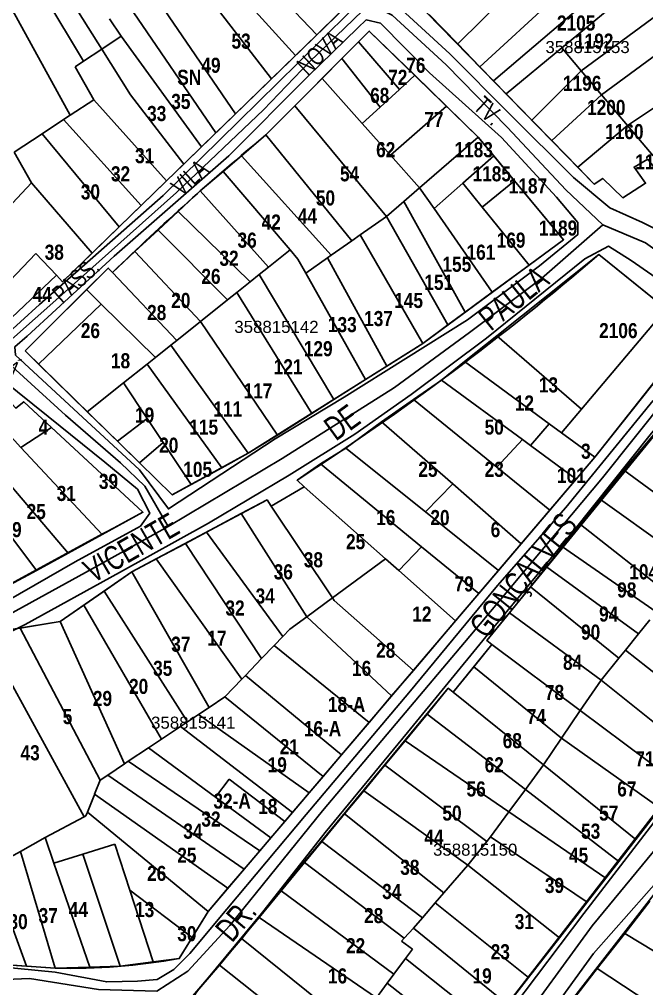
# Model space of a CAD drawing. Extents: x 199665 to 201826, y 4836581 to 4838476.
# Drawn here: x 201390.2 to 201494.3, y 4837050.1 to 4837210.8 of the extents above; entities that cross this region are included whole.
import ezdxf
from ezdxf.enums import TextEntityAlignment as Align

# ---------------------------------------------------------------- set-up
doc = ezdxf.new("R2010")
doc.units = 0
doc.header["$LTSCALE"] = 1.5
doc.header["$MEASUREMENT"] = 0
for name, color, linetype in [('CD-MALHA-LOTES', 40, 'CONTINUOUS'), ('CD_TXT_QUADRA', 7, 'CONTINUOUS'), ('RU-QUADRAS', 6, 'CONTINUOUS'), ('SV-EIXO-RUA-N-PAV', 6, 'CONTINUOUS'), ('SV-RUA-NAO-PAV-S-GUIA-C-GUIA', 7, 'CONTINUOUS'), ('SV-TXT-RUA-N-PAV-S-GUIA-C-GUIA', 7, 'CONTINUOUS'), ('Th_NmrPort', 1, 'CONTINUOUS')]:
    doc.layers.add(name, color=color, linetype=linetype)
doc.styles.add('3588-15-2D_TXT$0$ARIAL', font='ARIAL.TTF')
doc.styles.add('ARIAL', font='ARIAL.TTF')
doc.styles.add('MONOTXT', font='ARIAL.TTF', dxfattribs={"height": 0.2})
doc.styles.get("Standard").update_dxf_attribs({"font": 'swisscbo.ttf'})

msp = doc.modelspace()

# ---------------------------------------------------------------- linework, layer by layer
at = {"layer": 'CD-MALHA-LOTES', "linetype": 'Continuous'}
for p, q in [((201403.9, 4837205.88), (201382.04, 4837240.64)), ((201400.87, 4837203.86), (201379.99, 4837238.8)), ((201398.64, 4837194.9), (201376.4, 4837235.55)), ((201439.6, 4837208.26), (201421.44, 4837227.16)), ((201418.06, 4837224.73), (201436.03, 4837204.8)), ((201462.95, 4837206.73), (201481.21, 4837224.82)), ((201432.08, 4837200.96), (201417.72, 4837219.56)), ((201466.65, 4837202.93), (201484.68, 4837219.53)), ((201483.45, 4837202.26), (201504.79, 4837217.99)), ((201468.91, 4837200.61), (201486.89, 4837215.95)), ((201426.09, 4837195.14), (201412.06, 4837215.64)), ((201422.83, 4837191.98), (201408.37, 4837213.1)), ((201488.71, 4837213.06), (201480.21, 4837206.07)), ((201486.8, 4837198.31), (201507.73, 4837213.65)), ((201439.6, 4837208.26), (201443.31, 4837211.87)), ((201458.2, 4837211.59), (201462.95, 4837206.73)), ((201405.2, 4837210.9), (201407.13, 4837208.03)), ((201407.13, 4837208.03), (201403.9, 4837205.88)), ((201420.46, 4837189.67), (201407.13, 4837208.03)), ((201436.03, 4837204.8), (201439.6, 4837208.26)), ((201448.27, 4837208.87), (201446.49, 4837207.08)), ((201455.82, 4837201.54), (201448.27, 4837208.87)), ((201446.49, 4837207.08), (201443.72, 4837204.3)), ((201453.28, 4837199.2), (201446.49, 4837207.08)), ((201462.95, 4837206.73), (201466.65, 4837202.93)), ((201512.08, 4837207.2), (201491.12, 4837193.23)), ((201400.87, 4837203.86), (201403.9, 4837205.88)), ((201408.65, 4837198.32), (201403.9, 4837205.88)), ((201432.08, 4837200.96), (201436.03, 4837204.8)), ((201480.21, 4837206.07), (201470.99, 4837198.48)), ((201483.45, 4837202.26), (201480.21, 4837206.07)), ((201399.48, 4837202.93), (201400.87, 4837203.86)), ((201443.72, 4837204.3), (201440.45, 4837201.01)), ((201450.09, 4837196.27), (201443.72, 4837204.3)), ((201402.57, 4837197.49), (201399.48, 4837202.93)), ((201453.28, 4837199.2), (201455.82, 4837201.54)), ((201461.11, 4837196.39), (201455.82, 4837201.54)), ((201466.65, 4837202.93), (201468.91, 4837200.61)), ((201483.45, 4837202.26), (201475.24, 4837194.12)), ((201486.8, 4837198.31), (201483.45, 4837202.26)), ((201426.09, 4837195.14), (201432.08, 4837200.96)), ((201440.45, 4837201.01), (201435.95, 4837196.49)), ((201447.12, 4837193.54), (201440.45, 4837201.01)), ((201468.91, 4837200.61), (201470.99, 4837198.48)), ((201417.53, 4837186.82), (201408.65, 4837198.32)), ((201450.09, 4837196.27), (201453.28, 4837199.2)), ((201470.99, 4837198.48), (201475.24, 4837194.12)), ((201486.8, 4837198.31), (201478.57, 4837190.71)), ((201491.12, 4837193.23), (201486.8, 4837198.31)), ((201398.64, 4837194.9), (201402.57, 4837197.49)), ((201402.57, 4837197.49), (201414.65, 4837184.03)), ((201422.83, 4837191.98), (201426.09, 4837195.14)), ((201435.95, 4837196.49), (201431.14, 4837191.67)), ((201451.14, 4837178.14), (201435.95, 4837196.49)), ((201447.12, 4837193.54), (201450.09, 4837196.27)), ((201451.81, 4837188.29), (201461.11, 4837196.39)), ((201466.36, 4837191.28), (201461.11, 4837196.39)), ((201393.98, 4837191.84), (201397.55, 4837194.18)), ((201397.55, 4837194.18), (201398.64, 4837194.9)), ((201397.55, 4837194.18), (201410.43, 4837179.93)), ((201451.81, 4837188.29), (201447.12, 4837193.54)), ((201475.24, 4837194.12), (201478.57, 4837190.71)), ((201389.35, 4837188.8), (201393.98, 4837191.84)), ((201393.98, 4837191.84), (201406.81, 4837176.41)), ((201420.46, 4837189.67), (201422.83, 4837191.98)), ((201491.12, 4837193.23), (201482.87, 4837186.3)), ((201495.41, 4837188.17), (201491.12, 4837193.23)), ((201431.14, 4837191.67), (201427.09, 4837188.2)), ((201445.37, 4837174.09), (201431.14, 4837191.67)), ((201456.64, 4837182.89), (201466.36, 4837191.28)), ((201468.95, 4837188.17), (201466.36, 4837191.28)), ((201478.57, 4837190.71), (201482.87, 4837186.3)), ((201392.21, 4837183.71), (201389.35, 4837188.8)), ((201417.53, 4837186.82), (201420.46, 4837189.67)), ((201427.09, 4837188.2), (201424.04, 4837185.6)), ((201427.09, 4837188.2), (201441.98, 4837171.7)), ((201456.64, 4837182.89), (201451.81, 4837188.29)), ((201468.95, 4837188.17), (201463.82, 4837183.64)), ((201472.4, 4837184.03), (201468.95, 4837188.17)), ((201492.22, 4837186.31), (201494.48, 4837187.63)), ((201414.65, 4837184.03), (201417.53, 4837186.82)), ((201424.04, 4837185.6), (201420.25, 4837182.35)), ((201435.13, 4837172.58), (201424.04, 4837185.6)), ((201482.87, 4837186.3), (201485.62, 4837183.48)), ((201494.12, 4837183.63), (201492.22, 4837186.31)), ((201388.23, 4837179.42), (201392.21, 4837183.71)), ((201392.21, 4837183.71), (201402.3, 4837172.05)), ((201410.43, 4837179.93), (201414.65, 4837184.03)), ((201467.02, 4837179.67), (201472.4, 4837184.03)), ((201480.51, 4837174.27), (201472.4, 4837184.03)), ((201485.62, 4837183.48), (201487.02, 4837184.44)), ((201487.02, 4837184.44), (201490.37, 4837181.24)), ((201420.25, 4837182.35), (201416.56, 4837178.94)), ((201431.56, 4837169.73), (201420.25, 4837182.35)), ((201454.02, 4837180.63), (201456.64, 4837182.89)), ((201456.64, 4837182.89), (201459.05, 4837179.43)), ((201463.82, 4837183.64), (201459.05, 4837179.43)), ((201463.82, 4837183.64), (201467.02, 4837179.67)), ((201490.37, 4837181.24), (201494.12, 4837183.63)), ((201451.14, 4837178.14), (201454.02, 4837180.63)), ((201454.02, 4837180.63), (201464.19, 4837162.24)), ((201406.81, 4837176.41), (201410.43, 4837179.93)), ((201416.56, 4837178.94), (201413.23, 4837175.86)), ((201428.53, 4837167.31), (201416.56, 4837178.94)), ((201459.05, 4837179.43), (201468.68, 4837165.56)), ((201467.02, 4837179.67), (201474.79, 4837170.05)), ((201451.14, 4837178.14), (201446.76, 4837175.06)), ((201451.14, 4837178.14), (201461.32, 4837160.14)), ((201402.3, 4837172.05), (201406.81, 4837176.41)), ((201413.23, 4837175.86), (201409.41, 4837172.32)), ((201424.78, 4837164.32), (201413.23, 4837175.86)), ((201441.98, 4837171.7), (201445.37, 4837174.09)), ((201446.76, 4837175.06), (201445.37, 4837174.09)), ((201446.76, 4837175.06), (201457.15, 4837157.05)), ((201474.79, 4837170.05), (201480.51, 4837174.27)), ((201431.56, 4837169.73), (201435.13, 4837172.58)), ((201435.13, 4837172.58), (201436.42, 4837171.07)), ((201392.95, 4837172.01), (201383.17, 4837161.83)), ((201396.36, 4837168.39), (201392.95, 4837172.01)), ((201397.38, 4837167.3), (201402.3, 4837172.05)), ((201409.41, 4837172.32), (201405.66, 4837168.85)), ((201420.28, 4837160.72), (201409.41, 4837172.32)), ((201436.42, 4837171.07), (201437.74, 4837168.72)), ((201437.74, 4837168.72), (201441.34, 4837171.25)), ((201441.34, 4837171.25), (201441.98, 4837171.7)), ((201451.17, 4837153.29), (201441.34, 4837171.25)), ((201486.37, 4837171.81), (201469.46, 4837158.34)), ((201497.56, 4837162.79), (201486.37, 4837171.81)), ((201404.96, 4837169.58), (201401.37, 4837166)), ((201405.66, 4837168.85), (201404.96, 4837169.58)), ((201431.56, 4837169.73), (201429.99, 4837168.48)), ((201468.68, 4837165.56), (201474.79, 4837170.05)), ((201386.75, 4837159.35), (201396.36, 4837168.39)), ((201396.36, 4837168.39), (201397.38, 4837167.3)), ((201405.66, 4837168.85), (201416.34, 4837157.57)), ((201429.99, 4837168.48), (201428.53, 4837167.31)), ((201429.99, 4837168.48), (201442.41, 4837147.78)), ((201437.74, 4837168.72), (201447.65, 4837151.08)), ((201401.37, 4837166), (201391.16, 4837155.83)), ((201403.82, 4837163.58), (201401.37, 4837166)), ((201428.53, 4837167.31), (201426.31, 4837165.54)), ((201426.31, 4837165.54), (201424.78, 4837164.32)), ((201426.31, 4837165.54), (201438.75, 4837145.48)), ((201464.19, 4837162.24), (201468.68, 4837165.56)), ((201403.82, 4837163.58), (201393.4, 4837153.64)), ((201412.8, 4837154.74), (201403.82, 4837163.58)), ((201420.28, 4837160.72), (201424.78, 4837164.32)), ((201483.51, 4837146.2), (201497.56, 4837162.79)), ((201461.32, 4837160.14), (201464.19, 4837162.24)), ((201416.34, 4837157.57), (201420.28, 4837160.72)), ((201433.03, 4837141.88), (201420.28, 4837160.72)), ((201457.15, 4837157.05), (201461.32, 4837160.14)), ((201469.46, 4837158.34), (201464.08, 4837154.05)), ((201469.46, 4837158.34), (201483.51, 4837146.2)), ((201485.72, 4837138.2), (201502.2, 4837159.04)), ((201412.8, 4837154.74), (201415.37, 4837156.8)), ((201415.37, 4837156.8), (201416.34, 4837157.57)), ((201415.37, 4837156.8), (201428.2, 4837138.86)), ((201451.17, 4837153.29), (201457.15, 4837157.05)), ((201391.16, 4837155.83), (201393.4, 4837153.64)), ((201411.42, 4837153.64), (201412.8, 4837154.74)), ((201393.4, 4837153.64), (201401.5, 4837145.72)), ((201411.42, 4837153.64), (201407.51, 4837150.52)), ((201411.42, 4837153.64), (201423.83, 4837136.47)), ((201447.65, 4837151.08), (201451.17, 4837153.29)), ((201464.08, 4837154.05), (201460.25, 4837151)), ((201464.08, 4837154.05), (201478.15, 4837143.74)), ((201407.51, 4837150.52), (201401.5, 4837145.72)), ((201407.51, 4837150.52), (201411.43, 4837144.63)), ((201442.41, 4837147.78), (201447.65, 4837151.08)), ((201460.25, 4837151), (201455.64, 4837147.8)), ((201460.25, 4837151), (201473.72, 4837141.12)), ((201390.95, 4837147.39), (201389.65, 4837146.33)), ((201395.57, 4837143.11), (201390.95, 4837147.39)), ((201438.75, 4837145.48), (201442.41, 4837147.78)), ((201455.64, 4837147.8), (201450.29, 4837144.1)), ((201455.64, 4837147.8), (201469.45, 4837136.55)), ((201401.5, 4837145.72), (201406.48, 4837140.86)), ((201433.03, 4837141.88), (201438.75, 4837145.48)), ((201483.51, 4837146.2), (201480.17, 4837142.26)), ((201386.69, 4837143.9), (201390.47, 4837139.83)), ((201411.43, 4837144.63), (201406.48, 4837140.86)), ((201411.43, 4837144.63), (201414.09, 4837140.62)), ((201450.29, 4837144.1), (201444.39, 4837139.72)), ((201450.29, 4837144.1), (201462.12, 4837133.77)), ((201475.01, 4837140.17), (201478.15, 4837143.74)), ((201478.15, 4837143.74), (201480.17, 4837142.26)), ((201390.47, 4837139.83), (201395.57, 4837143.11)), ((201410.72, 4837129.07), (201395.57, 4837143.11)), ((201428.2, 4837138.86), (201433.03, 4837141.88)), ((201480.17, 4837142.26), (201485.72, 4837138.2)), ((201496.36, 4837143.03), (201490.54, 4837136.04)), ((201382.69, 4837140.62), (201398.33, 4837122.31)), ((201406.48, 4837140.86), (201410.17, 4837137.26)), ((201410.17, 4837137.26), (201414.09, 4837140.62)), ((201414.09, 4837140.62), (201418.71, 4837133.67)), ((201473.72, 4837141.12), (201469.45, 4837136.55)), ((201473.72, 4837141.12), (201475.01, 4837140.17)), ((201403.94, 4837125.37), (201390.47, 4837139.83)), ((201423.83, 4837136.47), (201428.2, 4837138.86)), ((201444.39, 4837139.72), (201440.18, 4837137.09)), ((201457.59, 4837129.15), (201444.39, 4837139.72)), ((201475.01, 4837140.17), (201482.63, 4837134.58)), ((201393.04, 4837119.43), (201379.24, 4837137.79)), ((201410.17, 4837137.26), (201415.59, 4837131.96)), ((201440.18, 4837137.09), (201436.29, 4837134.39)), ((201440.18, 4837137.09), (201456.96, 4837123.37)), ((201482.63, 4837134.58), (201485.72, 4837138.2)), ((201418.71, 4837133.67), (201423.83, 4837136.47)), ((201469.45, 4837136.55), (201478.22, 4837129.4)), ((201490.54, 4837136.04), (201486.63, 4837131.18)), ((201490.54, 4837136.04), (201495.48, 4837132.41)), ((201436.29, 4837134.39), (201437.5, 4837133.32)), ((201478.22, 4837129.4), (201482.63, 4837134.58)), ((201415.59, 4837131.96), (201418.71, 4837133.67)), ((201437.5, 4837133.32), (201432, 4837130.11)), ((201437.5, 4837133.32), (201450.97, 4837121.37)), ((201462.12, 4837133.77), (201457.59, 4837129.15)), ((201462.12, 4837133.77), (201473.49, 4837123.85)), ((201431.33, 4837131.12), (201427.05, 4837128.85)), ((201432, 4837130.11), (201431.33, 4837131.12)), ((201486.63, 4837131.18), (201483.32, 4837127.06)), ((201504.21, 4837118.67), (201486.63, 4837131.18)), ((201403.94, 4837125.37), (201410.72, 4837129.07)), ((201432, 4837130.11), (201442.18, 4837114.89)), ((201457.59, 4837129.15), (201469.73, 4837119.42)), ((201473.49, 4837123.85), (201478.22, 4837129.4)), ((201427.05, 4837128.85), (201421.27, 4837125.78)), ((201427.05, 4837128.85), (201437.92, 4837111.76)), ((201483.32, 4837127.06), (201480.35, 4837123.35)), ((201483.32, 4837127.06), (201498.16, 4837115.37)), ((201398.33, 4837122.31), (201403.94, 4837125.37)), ((201421.27, 4837125.78), (201417.77, 4837123.92)), ((201433.92, 4837108.46), (201421.27, 4837125.78)), ((201417.77, 4837123.92), (201412.93, 4837121.35)), ((201430.42, 4837104.82), (201417.77, 4837123.92)), ((201453.2, 4837119.4), (201456.96, 4837123.37)), ((201456.96, 4837123.37), (201466.46, 4837115.6)), ((201469.73, 4837119.42), (201473.49, 4837123.85)), ((201480.35, 4837123.35), (201477.67, 4837120.01)), ((201495.9, 4837112.57), (201480.35, 4837123.35)), ((201393.04, 4837119.43), (201398.33, 4837122.31)), ((201412.93, 4837121.35), (201408.89, 4837119.21)), ((201412.93, 4837121.35), (201427.13, 4837101.39)), ((201450.97, 4837121.37), (201442.18, 4837114.89)), ((201450.97, 4837121.37), (201453.2, 4837119.4)), ((201387.94, 4837116.65), (201393.04, 4837119.43)), ((201453.2, 4837119.4), (201462.6, 4837111.06)), ((201466.46, 4837115.6), (201469.73, 4837119.42)), ((201477.67, 4837120.01), (201475.02, 4837116.7)), ((201477.67, 4837120.01), (201492.95, 4837108.91)), ((201408.89, 4837119.21), (201404.28, 4837116.02)), ((201408.89, 4837119.21), (201421.72, 4837096.73)), ((201475.02, 4837116.7), (201471.57, 4837112.41)), ((201475.02, 4837116.7), (201489.68, 4837104.86)), ((201404.28, 4837116.02), (201400.91, 4837113.69)), ((201418.13, 4837094.34), (201404.28, 4837116.02)), ((201437.92, 4837111.76), (201442.18, 4837114.89)), ((201442.18, 4837114.89), (201442.47, 4837114.45)), ((201462.6, 4837111.06), (201466.46, 4837115.6)), ((201400.91, 4837113.69), (201396.98, 4837110.97)), ((201413.82, 4837091.47), (201400.91, 4837113.69)), ((201442.47, 4837114.45), (201455.6, 4837102.84)), ((201435.1, 4837109.68), (201437.92, 4837111.76)), ((201437.92, 4837111.76), (201451.99, 4837098.62)), ((201471.57, 4837112.41), (201467.8, 4837107.8)), ((201471.57, 4837112.41), (201486.76, 4837101.25)), ((201390.38, 4837109.88), (201389.19, 4837109.68)), ((201396.98, 4837110.97), (201390.38, 4837109.88)), ((201403.64, 4837084.68), (201390.38, 4837109.88)), ((201396.98, 4837110.97), (201407.68, 4837087.37)), ((201455.6, 4837102.84), (201462.6, 4837111.06)), ((201492.95, 4837108.91), (201494.81, 4837111.23)), ((201433.92, 4837108.46), (201432.5, 4837106.98)), ((201433.92, 4837108.46), (201435.1, 4837109.68)), ((201490.77, 4837106.22), (201492.95, 4837108.91)), ((201385.06, 4837107.65), (201400.95, 4837078.56)), ((201432.5, 4837106.98), (201430.42, 4837104.82)), ((201432.5, 4837106.98), (201448.26, 4837094.23)), ((201468.62, 4837107.13), (201465.61, 4837103.47)), ((201467.8, 4837107.8), (201468.62, 4837107.13)), ((201468.62, 4837107.13), (201483.27, 4837096.23)), ((201489.68, 4837104.86), (201490.77, 4837106.22)), ((201506.91, 4837093.49), (201490.77, 4837106.22)), ((201430.42, 4837104.82), (201427.74, 4837102.02)), ((201465.61, 4837103.47), (201462.18, 4837099.25)), ((201465.61, 4837103.47), (201480.18, 4837091.6)), ((201486.76, 4837101.25), (201489.68, 4837104.86)), ((201427.74, 4837102.02), (201427.13, 4837101.39)), ((201427.74, 4837102.02), (201443.69, 4837088.88)), ((201451.99, 4837098.62), (201455.6, 4837102.84)), ((201424.33, 4837098.47), (201427.13, 4837101.39)), ((201483.27, 4837096.23), (201486.76, 4837101.25)), ((201502.92, 4837088.31), (201486.76, 4837101.25)), ((201448.26, 4837094.23), (201451.99, 4837098.62)), ((201461.39, 4837099.9), (201457.86, 4837095.61)), ((201462.18, 4837099.25), (201461.39, 4837099.9)), ((201462.18, 4837099.25), (201477.18, 4837087.17)), ((201421.72, 4837096.73), (201424.33, 4837098.47)), ((201440.62, 4837085.27), (201424.33, 4837098.47)), ((201418.13, 4837094.34), (201419.93, 4837095.54)), ((201421.72, 4837096.73), (201419.93, 4837095.54)), ((201419.93, 4837095.54), (201438.3, 4837082.55)), ((201457.86, 4837095.61), (201454.23, 4837091.18)), ((201457.86, 4837095.61), (201474.18, 4837083.09)), ((201483.27, 4837096.23), (201480.18, 4837091.6)), ((201483.27, 4837096.23), (201499.6, 4837083.99)), ((201416.96, 4837093.56), (201418.13, 4837094.34)), ((201443.69, 4837088.88), (201448.26, 4837094.23)), ((201413.82, 4837091.47), (201416.96, 4837093.56)), ((201435.52, 4837079.29), (201416.96, 4837093.56)), ((201411.63, 4837090.01), (201413.82, 4837091.47)), ((201454.23, 4837091.18), (201450.88, 4837087.16)), ((201471.45, 4837079.39), (201454.23, 4837091.18)), ((201477.18, 4837087.17), (201480.18, 4837091.6)), ((201480.18, 4837091.6), (201496.54, 4837080.02)), ((201411.63, 4837090.01), (201408.3, 4837087.78)), ((201411.63, 4837090.01), (201422.76, 4837081.83)), ((201440.62, 4837085.27), (201443.69, 4837088.88)), ((201407.68, 4837087.37), (201404.89, 4837085.51)), ((201407.68, 4837087.37), (201408.3, 4837087.78)), ((201408.3, 4837087.78), (201430.13, 4837072.96)), ((201450.88, 4837087.16), (201447.4, 4837082.9)), ((201450.88, 4837087.16), (201467.76, 4837074.46)), ((201474.18, 4837083.09), (201477.18, 4837087.17)), ((201477.18, 4837087.17), (201492.5, 4837074.83)), ((201403.64, 4837084.68), (201402.71, 4837082.34)), ((201404.89, 4837085.51), (201403.64, 4837084.68)), ((201404.89, 4837085.51), (201427.5, 4837069.87)), ((201422.76, 4837081.83), (201425.04, 4837084.84)), ((201425.04, 4837084.84), (201434.25, 4837077.79)), ((201438.3, 4837082.55), (201440.62, 4837085.27)), ((201435.52, 4837079.29), (201438.3, 4837082.55)), ((201447.4, 4837082.9), (201444.19, 4837079.09)), ((201447.4, 4837082.9), (201464.64, 4837070.58)), ((201471.45, 4837079.39), (201474.18, 4837083.09)), ((201489.68, 4837071.19), (201474.18, 4837083.09)), ((201401.53, 4837079.36), (201402.62, 4837082.11)), ((201402.62, 4837082.11), (201402.71, 4837082.34)), ((201402.71, 4837082.34), (201424.84, 4837066.75)), ((201431.94, 4837075.09), (201422.76, 4837081.83)), ((201401.53, 4837079.36), (201401.28, 4837078.74)), ((201401.53, 4837079.36), (201421.54, 4837062.88)), ((201434.25, 4837077.79), (201435.52, 4837079.29)), ((201471.45, 4837079.39), (201468.4, 4837075.25)), ((201471.45, 4837079.39), (201487.53, 4837068.39)), ((201492.5, 4837074.83), (201496.54, 4837080.02)), ((201400.95, 4837078.56), (201394.5, 4837075.14)), ((201400.95, 4837078.56), (201401.28, 4837078.74)), ((201434.25, 4837077.79), (201431.94, 4837075.09)), ((201444.19, 4837079.09), (201440.41, 4837074.51)), ((201444.19, 4837079.09), (201460.67, 4837065.99)), ((201394.5, 4837075.14), (201390.41, 4837072.84)), ((201394.5, 4837075.14), (201395.97, 4837070.89)), ((201430.13, 4837072.96), (201431.94, 4837075.09)), ((201440.41, 4837074.51), (201437.52, 4837071.02)), ((201457.11, 4837061.85), (201440.41, 4837074.51)), ((201464.64, 4837070.58), (201467.76, 4837074.46)), ((201467.76, 4837074.46), (201468.4, 4837075.25)), ((201484.41, 4837064.4), (201468.4, 4837075.25)), ((201489.68, 4837071.19), (201492.5, 4837074.83)), ((201390.41, 4837072.84), (201388.2, 4837071.6)), ((201390.41, 4837072.84), (201396.14, 4837053.48)), ((201400.74, 4837072.37), (201406.05, 4837074.02)), ((201406.05, 4837074.02), (201408.55, 4837066.39)), ((201427.5, 4837069.87), (201430.13, 4837072.96)), ((201395.97, 4837070.89), (201400.74, 4837072.37)), ((201400.74, 4837072.37), (201406.97, 4837053.79)), ((201487.53, 4837068.39), (201489.68, 4837071.19)), ((201385.52, 4837069.91), (201391.39, 4837053.8)), ((201395.97, 4837070.89), (201401.93, 4837053.64)), ((201424.84, 4837066.75), (201427.5, 4837069.87)), ((201437.52, 4837071.02), (201433.65, 4837066.31)), ((201437.52, 4837071.02), (201454.08, 4837058.46)), ((201460.67, 4837065.99), (201464.64, 4837070.58)), ((201464.64, 4837070.58), (201479.83, 4837058.52)), ((201484.41, 4837064.4), (201487.53, 4837068.39)), ((201412.43, 4837054.51), (201408.55, 4837066.39)), ((201408.55, 4837066.39), (201418.9, 4837058.59)), ((201421.54, 4837062.88), (201424.84, 4837066.75)), ((201433.65, 4837066.31), (201430.02, 4837061.9)), ((201433.65, 4837066.31), (201452.38, 4837052.47)), ((201460.67, 4837065.99), (201459.21, 4837064.3)), ((201459.21, 4837064.3), (201457.11, 4837061.85)), ((201459.21, 4837064.3), (201474.72, 4837051.94)), ((201479.83, 4837058.52), (201484.41, 4837064.4)), ((201494.81, 4837064.57), (201490.69, 4837059.23)), ((201418.9, 4837058.59), (201421.54, 4837062.88)), ((201430.02, 4837061.9), (201427.06, 4837058.38)), ((201430.02, 4837061.9), (201449.48, 4837048.54)), ((201457.11, 4837061.85), (201455.61, 4837060.1)), ((201455.61, 4837060.1), (201454.08, 4837058.46)), ((201455.61, 4837060.1), (201471.24, 4837047.46)), ((201416.74, 4837055.08), (201418.9, 4837058.59)), ((201427.06, 4837058.38), (201423.45, 4837054)), ((201427.06, 4837058.38), (201445.68, 4837043.46)), ((201454.08, 4837058.46), (201453.62, 4837057.96)), ((201474.72, 4837051.94), (201479.83, 4837058.52)), ((201490.69, 4837059.23), (201486.1, 4837053.4)), ((201490.69, 4837059.23), (201514.27, 4837044.87)), ((201453.62, 4837057.96), (201455.48, 4837056.65)), ((201455.48, 4837056.65), (201454.3, 4837055.08)), ((201385.09, 4837054.27), (201391.39, 4837053.8)), ((201391.39, 4837053.8), (201396.14, 4837053.48)), ((201396.14, 4837053.48), (201401.93, 4837053.64)), ((201401.93, 4837053.64), (201406.97, 4837053.79)), ((201406.97, 4837053.79), (201412.43, 4837054.51)), ((201412.43, 4837054.51), (201416.74, 4837055.08)), ((201423.45, 4837054), (201420, 4837050)), ((201442.23, 4837039.1), (201423.45, 4837054)), ((201452.38, 4837052.47), (201454.3, 4837055.08)), ((201454.3, 4837055.08), (201468.45, 4837043.87)), ((201451.26, 4837050.98), (201452.38, 4837052.47)), ((201471.24, 4837047.46), (201474.72, 4837051.94)), ((201486.1, 4837053.4), (201482.36, 4837048.54)), ((201486.1, 4837053.4), (201507.53, 4837039.43)), ((201449.48, 4837048.54), (201451.26, 4837050.98)), ((201451.26, 4837050.98), (201465.4, 4837039.94))]:
    msp.add_line(p, q, dxfattribs=at)
at = {"layer": 'RU-QUADRAS', "color": 6, "linetype": 'Continuous'}
for points in [[(201346.15, 4837189.87), (201349.63, 4837204.67), (201362.62, 4837222.49), (201383.98, 4837242.4), (201394.17, 4837250.06), (201418.63, 4837281.73), (201428.02, 4837292.7), (201478.93, 4837252.91), (201462.37, 4837233.24), (201463.68, 4837231.66), (201397.38, 4837167.3), (201396.36, 4837168.39), (201386.75, 4837159.35, -0.034121)], [(201450.82, 4837219.16), (201463.68, 4837231.66), (201462.37, 4837233.24), (201478.93, 4837252.91, -0.024695), (201496.81, 4837229.85, -0.025898), (201522.94, 4837189.14), (201525.99, 4837185.31), (201515.95, 4837178.91), (201517.99, 4837175.98), (201508.51, 4837169.46), (201494.48, 4837187.63), (201492.22, 4837186.31), (201494.12, 4837183.63), (201490.37, 4837181.24), (201487.02, 4837184.44), (201485.62, 4837183.48)], [(201391.16, 4837155.83), (201404.96, 4837169.58), (201405.66, 4837168.85, -0.019375), (201431.14, 4837191.67), (201448.27, 4837208.87), (201466.36, 4837191.28), (201480.51, 4837174.27), (201457.15, 4837157.05), (201428.2, 4837138.86), (201415.59, 4837131.96)], [(201288.87, 4837150.33), (201311.99, 4837165.46, 0.045461), (201335.69, 4837178.05), (201343.42, 4837185.3, -0.05606), (201389.65, 4837146.33), (201390.95, 4837147.39), (201410.72, 4837129.07, 0.011708), (201333.5, 4837085.59)], [(201335.28, 4837082.66), (201351.22, 4837091.71), (201374.45, 4837101.14), (201373.96, 4837102.2), (201389.19, 4837109.68), (201396.98, 4837110.97), (201408.89, 4837119.21), (201431.33, 4837131.12), (201432, 4837130.11), (201437.5, 4837133.32), (201436.29, 4837134.39, 0.03329), (201486.37, 4837171.81), (201502.2, 4837159.04), (201485.72, 4837138.2), (201421.54, 4837062.88), (201416.74, 4837055.08, -0.051376), (201396.14, 4837053.48), (201385.09, 4837054.27), (201384.26, 4837056.85), (201355.8, 4837050.5), (201354.71, 4837055.9), (201353.06, 4837055.53), (201352, 4837060.67), (201350.1, 4837060.08)]]:
    msp.add_lwpolyline(points, format="xyb", close=True, dxfattribs=at)
msp.add_lwpolyline([(201386.4, 4837048.87), (201412.23, 4837048.48), (201410.23, 4837033.74), (201407.54, 4837033.69), (201408.09, 4837027.88), (201406.03, 4837020.64), (201406.79, 4837021.27), (201408.3, 4837018.84, -0.054535), (201413.4, 4837038.35, -0.05385), (201420, 4837050), (201461.39, 4837099.9), (201462.18, 4837099.25), (201468.62, 4837107.13), (201467.8, 4837107.8), (201506.71, 4837155.47), (201535.81, 4837131.01), (201457.14, 4837029.31), (201430.59, 4836993.81), (201426.82, 4836989.91), (201409.21, 4836974.93), (201398.12, 4836991.9, 0.06888), (201390.84, 4836999.32), (201382.75, 4837010.06)], format="xyb", dxfattribs=at)
msp.add_lwpolyline([(201479.91, 4837045.61), (201541.65, 4837125.06), (201560.86, 4837108.41), (201548.41, 4837083.7), (201534.86, 4837060.8), (201532.63, 4837055.97), (201527.17, 4837047.84)], dxfattribs=at)
at = {"layer": 'SV-EIXO-RUA-N-PAV'}
for points in [[(201386.44, 4837155.55), (201395.76, 4837163.81), (201416.32, 4837182.08), (201430.73, 4837195.79), (201438.38, 4837203.79), (201447.16, 4837212.22), (201449.27, 4837212.93), (201452.08, 4837211.52), (201461.05, 4837203.26), (201471.24, 4837192.89), (201480.91, 4837182.52), (201487.06, 4837176.72), (201494.09, 4837173.74), (201500.77, 4837168.99), (201505.59, 4837164.44), (201508.41, 4837161.67), (201517.99, 4837154.32), (201529.5, 4837145.88), (201537.94, 4837139.38), (201543.22, 4837135.04)], [(201341.27, 4837188.41), (201348.13, 4837184.37), (201358.15, 4837177.16), (201372.21, 4837166.27), (201386.44, 4837155.55), (201397.87, 4837145.18), (201407, 4837137.27), (201411.05, 4837133.4), (201414.91, 4837126.72)], [(201487.06, 4837176.72), (201476.86, 4837167.85), (201464.91, 4837158.89), (201452.44, 4837149.75), (201433.81, 4837137.97), (201414.91, 4837126.72), (201401.2, 4837119.08), (201382.93, 4837109.06), (201369.57, 4837102.91), (201353.93, 4837094.82), (201343.91, 4837089.9), (201334.6, 4837084.63), (201330.01, 4837082.19)], [(201508.41, 4837161.67), (201487, 4837134.79), (201464.97, 4837108.53), (201440.51, 4837079.55), (201425.12, 4837060.53), (201418.18, 4837052.98), (201413.04, 4837049.66), (201403.38, 4837049.97), (201391.91, 4837051.78), (201377.42, 4837051.17), (201363.23, 4837048.46), (201355.01, 4837044.93)], [(201405.18, 4836965.75), (201409.58, 4836969.4), (201419.47, 4836978.49), (201431.01, 4836989.75), (201445.84, 4837007.6), (201458.2, 4837025.18), (201472.07, 4837042.35), (201485.26, 4837060.48), (201500.92, 4837079.44), (201512.73, 4837095.1), (201524.82, 4837108.97), (201536.99, 4837125.38), (201539.52, 4837129.3), (201543.22, 4837135.04), (201545.03, 4837137.75)]]:
    msp.add_lwpolyline(points, dxfattribs=at)
at = {"layer": 'SV-RUA-NAO-PAV-S-GUIA-C-GUIA'}
for points in [[(201506.62, 4837219.33), (201511.92, 4837209.51), (201519.37, 4837196.56), (201524.55, 4837189.19), (201528.35, 4837182.79), (201527.68, 4837181.7), (201508.48, 4837168.55), (201504.16, 4837171.06), (201499.56, 4837174.17), (201493.61, 4837177.11), (201488.2, 4837179.54), (201482.18, 4837184.57), (201471.54, 4837195.12), (201461.65, 4837205.11), (201451.59, 4837214.4)], [(201449.22, 4837216.18), (201436.42, 4837203.54), (201426.62, 4837193.94), (201414.08, 4837181.59), (201393.59, 4837163.51), (201387.25, 4837157.76)], [(201498.59, 4837166.05), (201491.76, 4837170.84), (201488, 4837173.2), (201484.07, 4837171.11), (201467.71, 4837157.96), (201455.21, 4837148.61), (201445.86, 4837142.05), (201435, 4837135.22), (201421.63, 4837127.28), (201406.85, 4837119.1), (201391.16, 4837110.49), (201380.88, 4837105.4)], [(201468.18, 4837041.76), (201483.86, 4837062.56), (201497.69, 4837080.49), (201519.55, 4837106.59), (201535.48, 4837127.73), (201539.06, 4837132.67), (201530.87, 4837139.64), (201516.29, 4837150.65), (201507.34, 4837156.97), (201506.74, 4837156.48), (201494.86, 4837141.92), (201482.25, 4837126.13), (201467.62, 4837108.4), (201454.63, 4837092.57), (201440.97, 4837075.98), (201427.19, 4837058.45), (201418.99, 4837048.89)], [(201382.51, 4837154.98), (201395, 4837144.96), (201404.43, 4837137.37), (201409.81, 4837132.9), (201411.85, 4837128.92), (201410.32, 4837126.79), (201399.47, 4837120.86), (201383.53, 4837111.76)], [(201386.52, 4837053.76), (201396.16, 4837052.82), (201404.73, 4837051.2), (201409.83, 4837051.32), (201413.09, 4837051.62), (201415.86, 4837053.28), (201418.5, 4837055.89), (201424.62, 4837063.24), (201437.82, 4837078.98), (201454.83, 4837099.16), (201469.56, 4837116.92), (201480.92, 4837129.89), (201495.4, 4837147.61)], [(201529.18, 4837044.95), (201539.92, 4837066.52), (201551.59, 4837086.93), (201558.93, 4837101.85), (201562.69, 4837109.09), (201558.79, 4837112.15), (201545.05, 4837122.29), (201541.05, 4837125.55), (201540.85, 4837125.35), (201537.69, 4837121.68), (201530.02, 4837111.13), (201512.78, 4837089.55), (201500.12, 4837072.51), (201485.46, 4837055.94), (201474.01, 4837040.12)]]:
    msp.add_lwpolyline(points, dxfattribs=at)
msp.add_lwpolyline([(201450.13, 4837210.18), (201458.25, 4837201.96), (201470.23, 4837191.24), (201479.33, 4837181.32), (201482.86, 4837177.12), (201482.88, 4837175.12), (201476.55, 4837169.92), (201464.56, 4837160.96), (201444.1, 4837148.17), (201432.65, 4837141.25), (201414.96, 4837129.62), (201410.16, 4837136.09), (201399.96, 4837145.53), (201389.61, 4837155.13), (201389.48, 4837156.53), (201391.51, 4837158.3), (201405.97, 4837171.57), (201424.98, 4837188.17), (201438.09, 4837201.36), (201446.37, 4837209.43), (201447.79, 4837210.71)], close=True, dxfattribs=at)

# ---------------------------------------------------------------- texts
at = {"layer": 'CD_TXT_QUADRA', "color": 7, "linetype": 'Continuous', "style": 'MONOTXT'}
for s, p in [('358815153', (201477.51, 4837205.22)), ('358815142', (201425.89, 4837158.82)), ('358815141', (201412.08, 4837093.19)), ('358815150', (201458.86, 4837072.13))]:
    msp.add_text(s, height=2, dxfattribs=at).set_placement(p)
at = {"layer": 'SV-TXT-RUA-N-PAV-S-GUIA-C-GUIA', "width": 0.7}
for s, height, rotation, style, p in [('NOVA', 3, 43, 'ARIAL', (201438.02, 4837201.38)), ('TV.', 3, 317, 'ARIAL', (201465.36, 4837196.1)), ('PASS.                      VILA', 3, 42, 'ARIAL', (201397.38, 4837163.54)), ('PASS.                        MARABÁ', 3, 322.161, '3588-15-2D_TXT$0$ARIAL', (201356.79, 4837175.89)), ('PAULA', 4, 39, 'ARIAL', (201468.45, 4837159.01)), ('DE', 4, 36, 'ARIAL', (201442.73, 4837140.78)), ('VICENTE', 4, 30, 'ARIAL', (201402.44, 4837117.24)), ('GONÇALVES', 4, 51, 'ARIAL', (201467.74, 4837107.92)), ('DR.', 4, 50, 'ARIAL', (201425.51, 4837057.56))]:
    msp.add_text(s, height=height, rotation=rotation, dxfattribs=dict(at, style=style)).set_placement(p)
at = {"layer": 'Th_NmrPort', "color": 1}
for s, p in [('2105', (201479.42, 4837210.2)), ('53', (201425.42, 4837207.2)), ('1192', (201482.42, 4837207.2)), ('49', (201420.42, 4837203.2)), ('76', (201454.42, 4837203.2)), ('SN', (201416.42, 4837201.2)), ('72', (201451.42, 4837201.2)), ('1196', (201480.42, 4837200.2)), ('35', (201415.42, 4837197.2)), ('68', (201448.42, 4837198.2)), ('1200', (201484.42, 4837196.2)), ('33', (201411.42, 4837195.2)), ('77', (201457.42, 4837194.2)), ('1160', (201487.42, 4837192.2)), ('62', (201449.42, 4837189.2)), ('1183', (201462.42, 4837189.2)), ('31', (201409.42, 4837188.2)), ('1164', (201492.42, 4837187.2)), ('32', (201405.42, 4837185.2)), ('54', (201443.42, 4837185.2)), ('1185', (201465.42, 4837185.2)), ('1187', (201471.42, 4837183.2)), ('30', (201400.42, 4837182.2)), ('50', (201439.42, 4837181.2)), ('44', (201436.42, 4837178.2)), ('42', (201430.42, 4837177.2)), ('1189', (201476.42, 4837176.2)), ('36', (201426.42, 4837174.2)), ('169', (201469.42, 4837174.2)), ('38', (201394.42, 4837172.2)), ('32', (201423.42, 4837171.2)), ('161', (201464.42, 4837172.2)), ('155', (201460.42, 4837170.2)), ('26', (201420.42, 4837168.2)), ('151', (201457.42, 4837167.2)), ('44', (201392.42, 4837165.2)), ('20', (201415.42, 4837164.2)), ('145', (201452.42, 4837164.2)), ('28', (201411.42, 4837162.2)), ('133', (201441.42, 4837160.2)), ('137', (201447.42, 4837161.2)), ('26', (201400.42, 4837159.2)), ('2106', (201486.42, 4837159.2)), ('129', (201437.42, 4837156.2)), ('18', (201405.42, 4837154.2)), ('121', (201432.42, 4837153.2)), ('117', (201427.42, 4837149.2)), ('13', (201476.42, 4837150.2)), ('12', (201472.42, 4837147.2)), ('111', (201422.42, 4837146.2)), ('19', (201409.42, 4837145.2)), ('4', (201393.42, 4837143.2)), ('115', (201418.42, 4837143.2)), ('50', (201467.42, 4837143.2)), ('20', (201413.42, 4837140.2)), ('3', (201483.42, 4837139.2)), ('105', (201417.42, 4837136.2)), ('25', (201456.42, 4837136.2)), ('23', (201467.42, 4837136.2)), ('39', (201403.42, 4837134.2)), ('101', (201479.42, 4837135.2)), ('31', (201396.42, 4837132.2)), ('25', (201391.42, 4837129.2)), ('16', (201449.42, 4837128.2)), ('20', (201458.42, 4837128.2)), ('19', (201387.42, 4837126.2)), ('6', (201468.42, 4837126.2)), ('25', (201444.42, 4837124.2)), ('38', (201437.42, 4837121.2)), ('36', (201432.42, 4837119.2)), ('104', (201491.42, 4837119.2)), ('79', (201462.42, 4837117.2)), ('34', (201429.42, 4837115.2)), ('98', (201489.42, 4837116.2)), ('32', (201424.42, 4837113.2)), ('12', (201455.42, 4837112.2)), ('94', (201486.42, 4837112.2)), ('90', (201483.42, 4837109.2)), ('37', (201415.42, 4837107.2)), ('17', (201421.42, 4837108.2)), ('28', (201449.42, 4837106.2)), ('84', (201480.42, 4837104.2)), ('35', (201412.42, 4837103.2)), ('16', (201445.42, 4837103.2)), ('20', (201408.42, 4837100.2)), ('78', (201477.42, 4837099.2)), ('29', (201402.42, 4837098.2)), ('18-A', (201441.42, 4837097.2)), ('5', (201397.42, 4837095.2)), ('74', (201474.42, 4837095.2)), ('16-A', (201437.42, 4837093.2)), ('68', (201470.42, 4837091.2)), ('43', (201390.42, 4837089.2)), ('21', (201433.42, 4837090.2)), ('71', (201492.42, 4837088.2)), ('19', (201431.42, 4837087.2)), ('62', (201467.42, 4837087.2)), ('56', (201464.42, 4837083.2)), ('67', (201489.42, 4837083.2)), ('32-A', (201422.42, 4837081.2)), ('18', (201429.85, 4837080.29)), ('32', (201420.42, 4837078.2)), ('50', (201460.42, 4837079.2)), ('57', (201486.42, 4837079.2)), ('34', (201417.42, 4837076.2)), ('44', (201457.42, 4837075.2)), ('53', (201483.42, 4837076.2)), ('25', (201416.42, 4837072.2)), ('45', (201481.42, 4837072.2)), ('38', (201453.42, 4837070.2)), ('26', (201411.42, 4837069.2)), ('39', (201477.42, 4837067.2)), ('34', (201450.42, 4837066.2)), ('37', (201393.42, 4837062.2)), ('44', (201398.42, 4837063.2)), ('13', (201409.42, 4837063.2)), ('28', (201447.42, 4837062.2)), ('30', (201388.42, 4837061.2)), ('31', (201472.42, 4837061.2)), ('30', (201416.42, 4837059.2)), ('22', (201444.42, 4837057.2)), ('23', (201468.42, 4837056.2)), ('16', (201441.42, 4837052.2)), ('19', (201465.42, 4837052.2))]:
    msp.add_text(s, height=2.5, dxfattribs=at).set_placement(p, align=Align.MIDDLE_LEFT)

doc.saveas('drawing.dxf')
